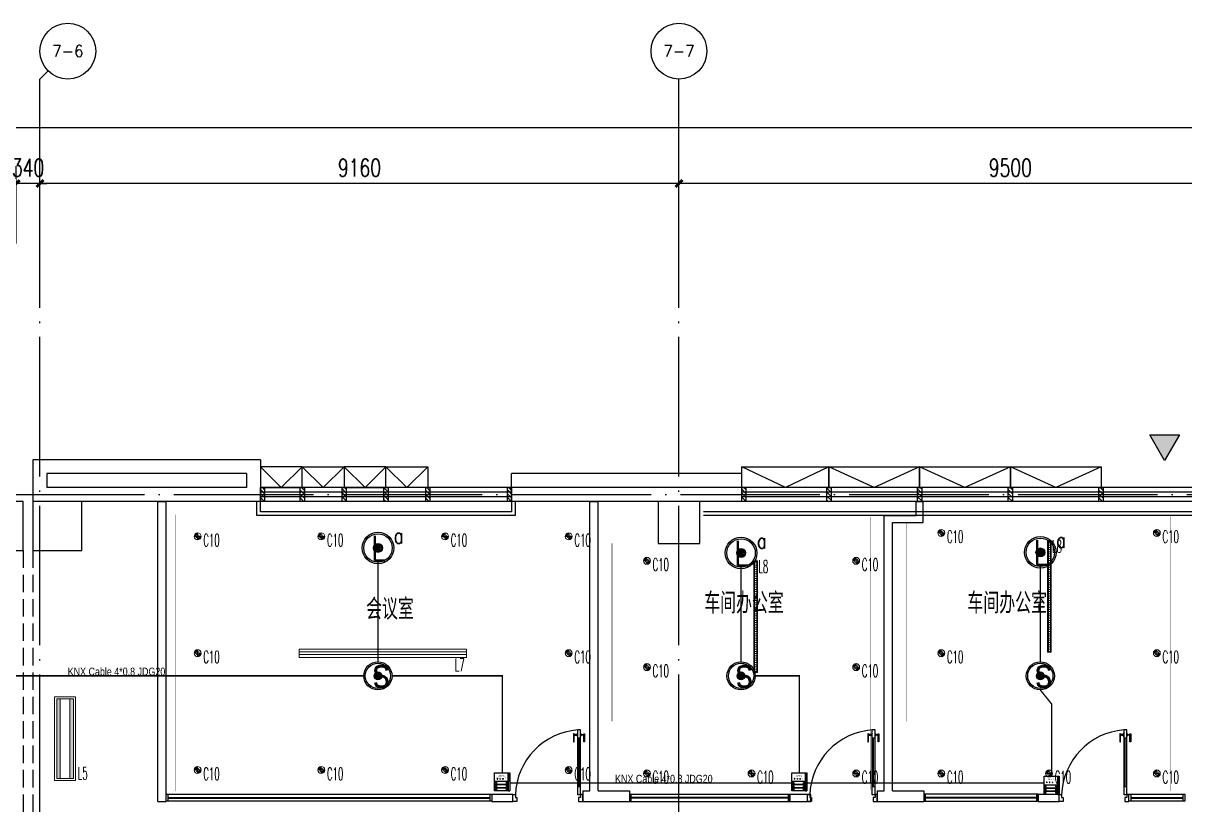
# Model space of a CAD drawing. Extents: x -621157 to 1764546, y -106808 to 741893.
# Drawn here: x 409024 to 425674, y 335551 to 346760 of the extents above; entities that cross this region are included whole.
import ezdxf
from ezdxf.enums import TextEntityAlignment as Align

# ---------------------------------------------------------------- set-up
doc = ezdxf.new("R2010")
doc.units = 0
doc.header["$LTSCALE"] = 1000
doc.header["$MEASUREMENT"] = 0
for name, pattern in [('DOT', [6.35, 0, -6.35]), ('XREF-A-101-平面图_t3$0$DASH', [0.35, 0.25, -0.1]), ('XREF-A-101-平面图_t3$0$DOTE', [2.42, 2, -0.2, 0.02, -0.2])]:
    doc.linetypes.add(name, pattern=pattern)
for name, color, linetype in [('0-底图', 7, 'Continuous'), ('abb-light', 7, 'Continuous'), ('AXIS_TEXT', 7, 'Continuous'), ('KNX line', 3, 'Continuous'), ('L_ELEM', 40, 'Continuous'), ('OPPLE数据总线', 4, 'Continuous'), ('OPPLE智控', 6, 'Continuous'), ('push-button(abb)', 1, 'Continuous'), ('SIG_TEXT', 2, 'Continuous'), ('WIRE-照明', 4, 'Continuous'), ('XREF-A-101-平面图_t3$0$A-COLUMN', 8, 'Continuous'), ('XREF-A-101-平面图_t3$0$A-CURTWALL', 8, 'Continuous'), ('XREF-A-101-平面图_t3$0$A-DOTE', 8, 'Continuous'), ('XREF-A-101-平面图_t3$0$A-GROUND', 8, 'Continuous'), ('XREF-A-101-平面图_t3$0$A-RAIL', 8, 'Continuous'), ('XREF-A-101-平面图_t3$0$A-ROOM-CH', 8, 'Continuous'), ('XREF-A-101-平面图_t3$0$A-WALL-FILL', 8, 'Continuous'), ('XREF-A-101-平面图_t3$0$A-WINDOW', 8, 'Continuous'), ('XREF-A-101-平面图_t3$0$A-开启符号', 8, 'Continuous'), ('XREF-A-101-平面图_t3$0$AXIS', 8, 'Continuous'), ('XREF-A-101-平面图_t3$0$DOOR-INF', 8, 'Continuous'), ('XREF-A-101-平面图_t3$0$GLASS WALL-INF', 8, 'Continuous'), ('XREF-A-101-平面图_t3$0$I-WALL-GYPSUM', 8, 'Continuous'), ('XREF-A-101-平面图_t3$0$PARTITION-INF', 8, 'Continuous'), ('XREF-A-101-平面图_t3$0$PUB_HATCH', 8, 'Continuous'), ('XREF-A-101-平面图_t3$0$PUB_TEXT', 8, 'Continuous'), ('控制系统', 6, 'Continuous')]:
    doc.layers.add(name, color=color, linetype=linetype)
doc.layers.add('CEILING-INF', color=4, linetype='Continuous', lineweight=0)
doc.layers.add('LIGHT-INF', color=6, linetype='Continuous', lineweight=0)
doc.styles.add('_TEL_DIM', font='SIMPLEX', dxfattribs={"width": 0.8, "height": 3.5, "bigfont": 'HZTXT'})
doc.styles.add('arch_dim', font='arial.ttf', dxfattribs={"width": 0.8})
doc.styles.add('COMPLEX', font='COMPLEX')
doc.styles.add('DIM_FONT', font='ROMANS', dxfattribs={"width": 0.8, "bigfont": 'HZDXC'})
doc.styles.add('INF DIM', font='SIMPLEX.SHX', dxfattribs={"width": 0.7, "bigfont": 'hztxt.shx'})
doc.styles.add('SC-25', font='simfang.ttf', dxfattribs={"height": 90})
doc.styles.get("Standard").update_dxf_attribs({"font": 'romans.shx', "bigfont": 'HZDXC.SHX'})
doc.styles.add('XREF-A-101-平面图_t3$0$-HZDXCROMANS', font='ROMANS.shx', dxfattribs={"bigfont": 'HZDXC.shx'})
doc.styles.add('XREF-A-101-平面图_t3$0$A-AXIS-LABEL', font='COMPLEX', dxfattribs={"bigfont": 'GBCBIG'})
doc.styles.add('XREF-A-101-平面图_t3$0$A-DIM_T3', font='SIMPLEX', dxfattribs={"width": 0.705882, "bigfont": 'GBCBIG'})
doc.linetypes.add('LED', pattern='A,6,-3.5,["LED",Standard,S=2.54,R=0,X=-2.54,Y=-1.27],-4.8', length=14.3)
doc.dimstyles.new('XREF-A-101-平面图_t3$0$A-DIM-100', dxfattribs={"dimscale": 100, "dimtxt": 2.55, "dimasz": 1, "dimexe": 2.5, "dimexo": 3, "dimgap": 1, "dimtad": 1, "dimdec": 0, "dimzin": 0, "dimdsep": 46, "dimtxsty": 'XREF-A-101-平面图_t3$0$A-DIM_T3', "dimblk": 'XREF-A-101-平面图_t3$0$_ArchTick', "dimcen": 0.09, "dimclrt": 7, "dimazin": 2, "dimtfac": 1, "dimtdec": 0, "dimtix": 1, "dimtmove": 2, "dimatfit": 3, "dimfxl": 0, "dimtolj": 1, "dimtzin": 0, "dimarcsym": 0})

# ---------------------------------------------------------------- blocks, each defined once
blk = doc.blocks.new('XREF-A-101-平面图_t3$0$柱网4F')
at = {"layer": 'XREF-A-101-平面图_t3$0$A-COLUMN'}
for points in [[(37400, -800), (38100, -800), (38100, -100), (37400, -100)], [(38240, -800), (38940, -800), (38940, -100), (38240, -100)], [(47200, -700), (47800, -700), (47800, -100), (47200, -100)]]:
    blk.add_lwpolyline(points, close=True, dxfattribs=at)
blk = doc.blocks.new('XREF-A-101-平面图_t3$0$G$C869EB286')
at = {"layer": 'XREF-A-101-平面图_t3$0$A-WINDOW'}
h = blk.add_hatch(dxfattribs=at)
h.set_pattern_fill('ANSI31', color=256, scale=25)
h.set_pattern_definition([(45, (-143.957, -89940), (-28.0633, 28.0633), [])])
h.paths.add_polyline_path([(0, 60), (200, 60), (200, 0), (0, 0)])
blk.add_lwpolyline([(0, 60), (200, 60), (200, 0), (0, 0)], close=True, dxfattribs=at)
blk = doc.blocks.new('XREF-A-101-平面图_t3$0$_ArchTick')
at = {"color": 0, "linetype": 'ByBlock', "const_width": 0.4}
blk.add_lwpolyline([(-0.5, -0.5), (0.5, 0.5)], dxfattribs=at)
blk = doc.blocks.new('*D25496')
at = {"layer": 'Defpoints', "color": 0}
for p in [(47500, 44460), (47500, 43300), (57000, 43300)]:
    blk.add_point(p, dxfattribs=at)
at = {"layer": 'XREF-A-101-平面图_t3$0$AXIS', "color": 0, "lineweight": -2}
for p, q in [((47500, 43600), (47500, 44710)), ((57000, 43600), (57000, 44710)), ((57000, 44460), (47500, 44460))]:
    blk.add_line(p, q, dxfattribs=at)
at = {"layer": 'XREF-A-101-平面图_t3$0$AXIS', "color": 0, "linetype": 'ByBlock', "lineweight": -2, "xscale": 100, "yscale": 100, "zscale": 100, "rotation": 180}
blk.add_blockref('XREF-A-101-平面图_t3$0$_ArchTick', (47500, 44460), dxfattribs=at)
at = {"layer": 'XREF-A-101-平面图_t3$0$AXIS', "color": 0, "linetype": 'ByBlock', "lineweight": -2, "xscale": 100, "yscale": 100, "zscale": 100}
blk.add_blockref('XREF-A-101-平面图_t3$0$_ArchTick', (57000, 44460), dxfattribs=at)
at = {"layer": 'XREF-A-101-平面图_t3$0$AXIS', "color": 7, "insert": (52250, 44687), "char_height": 255, "attachment_point": 5, "style": 'XREF-A-101-平面图_t3$0$A-DIM_T3'}
blk.add_mtext('\\A1;9500', dxfattribs=at)
blk = doc.blocks.new('*D25497')
at = {"layer": 'Defpoints', "color": 0}
for p in [(38340, 44460), (38340, 43300), (47500, 43300)]:
    blk.add_point(p, dxfattribs=at)
at = {"layer": 'XREF-A-101-平面图_t3$0$AXIS', "color": 0, "lineweight": -2}
for p, q in [((38340, 43600), (38340, 44710)), ((47500, 43600), (47500, 44710)), ((47500, 44460), (38340, 44460))]:
    blk.add_line(p, q, dxfattribs=at)
at = {"layer": 'XREF-A-101-平面图_t3$0$AXIS', "color": 0, "linetype": 'ByBlock', "lineweight": -2, "xscale": 100, "yscale": 100, "zscale": 100, "rotation": 180}
blk.add_blockref('XREF-A-101-平面图_t3$0$_ArchTick', (38340, 44460), dxfattribs=at)
at = {"layer": 'XREF-A-101-平面图_t3$0$AXIS', "color": 0, "linetype": 'ByBlock', "lineweight": -2, "xscale": 100, "yscale": 100, "zscale": 100}
blk.add_blockref('XREF-A-101-平面图_t3$0$_ArchTick', (47500, 44460), dxfattribs=at)
at = {"layer": 'XREF-A-101-平面图_t3$0$AXIS', "color": 7, "insert": (42920, 44687), "char_height": 255, "attachment_point": 5, "style": 'XREF-A-101-平面图_t3$0$A-DIM_T3'}
blk.add_mtext('\\A1;9160', dxfattribs=at)
blk = doc.blocks.new('*D25498')
at = {"layer": 'Defpoints', "color": 0}
for p in [(38000, 44460), (38000, 43300), (38340, 43300)]:
    blk.add_point(p, dxfattribs=at)
at = {"layer": 'XREF-A-101-平面图_t3$0$AXIS', "color": 0, "lineweight": -2}
for p, q in [((38000, 43600), (38000, 44710)), ((38340, 43600), (38340, 44710)), ((38000, 44460), (37900, 44460)), ((38340, 44460), (38000, 44460)), ((38340, 44460), (38440, 44460))]:
    blk.add_line(p, q, dxfattribs=at)
at = {"layer": 'XREF-A-101-平面图_t3$0$AXIS', "color": 0, "linetype": 'ByBlock', "lineweight": -2, "xscale": 100, "yscale": 100, "zscale": 100}
blk.add_blockref('XREF-A-101-平面图_t3$0$_ArchTick', (38000, 44460), dxfattribs=at)
at = {"layer": 'XREF-A-101-平面图_t3$0$AXIS', "color": 0, "linetype": 'ByBlock', "lineweight": -2, "xscale": 100, "yscale": 100, "zscale": 100, "rotation": 180}
blk.add_blockref('XREF-A-101-平面图_t3$0$_ArchTick', (38340, 44460), dxfattribs=at)
at = {"layer": 'XREF-A-101-平面图_t3$0$AXIS', "color": 7, "insert": (38170, 44687), "char_height": 255, "attachment_point": 5, "style": 'XREF-A-101-平面图_t3$0$A-DIM_T3'}
blk.add_mtext('\\A1;340', dxfattribs=at)
blk = doc.blocks.new('_AXISO')
blk.add_circle((0, 0), 0.5)
at = {"layer": 'AXIS_TEXT', "style": 'COMPLEX'}
blk.add_attdef('A', text='', height=0.56, dxfattribs=at).set_placement((-0.25, -0.28), (0.25, -0.28), align=Align.FIT)
blk = doc.blocks.new('*D25505')
at = {"layer": 'Defpoints', "color": 0}
for p in [(-500, 45260), (-500, 43300), (66800, 43300)]:
    blk.add_point(p, dxfattribs=at)
at = {"layer": 'XREF-A-101-平面图_t3$0$AXIS', "color": 0, "lineweight": -2}
for p, q in [((-500, 43600), (-500, 45510)), ((66800, 43600), (66800, 45510)), ((66800, 45260), (-500, 45260))]:
    blk.add_line(p, q, dxfattribs=at)
at = {"layer": 'XREF-A-101-平面图_t3$0$AXIS', "color": 0, "linetype": 'ByBlock', "lineweight": -2, "xscale": 100, "yscale": 100, "zscale": 100, "rotation": 180}
blk.add_blockref('XREF-A-101-平面图_t3$0$_ArchTick', (-500, 45260), dxfattribs=at)
at = {"layer": 'XREF-A-101-平面图_t3$0$AXIS', "color": 0, "linetype": 'ByBlock', "lineweight": -2, "xscale": 100, "yscale": 100, "zscale": 100}
blk.add_blockref('XREF-A-101-平面图_t3$0$_ArchTick', (66800, 45260), dxfattribs=at)
at = {"layer": 'XREF-A-101-平面图_t3$0$AXIS', "color": 7, "insert": (33150, 45487), "char_height": 255, "attachment_point": 5, "style": 'XREF-A-101-平面图_t3$0$A-DIM_T3'}
blk.add_mtext('\\A1;67300', dxfattribs=at)
blk = doc.blocks.new('XREF-A-101-平面图_t3$0$A$C4A4B287C')
at = {"layer": 'XREF-A-101-平面图_t3$0$GLASS WALL-INF', "elevation": -1}
blk.add_lwpolyline([(100, 300), (100, 0), (0, 0), (0, 300)], close=True, dxfattribs=at)
blk = doc.blocks.new('*U25359')
at = {"layer": 'XREF-A-101-平面图_t3$0$PARTITION-INF', "color": 8}
for p, q in [((-20371, 43130), (-18121, 43130)), ((-18121, 43030), (-20371, 43030))]:
    blk.add_line(p, q, dxfattribs=at)
at = {"layer": 'XREF-A-101-平面图_t3$0$PARTITION-INF', "color": 5}
for p, q in [((-18121, 43085), (-20371, 43085)), ((-18121, 43075), (-20371, 43075))]:
    blk.add_line(p, q, dxfattribs=at)
for points in [[(-20396, 43130), (-20371, 43130), (-20371, 43030), (-20396, 43030)], [(-18121, 43130), (-18096, 43130), (-18096, 43030), (-18121, 43030)]]:
    blk.add_lwpolyline(points, close=True, dxfattribs=at)
blk = doc.blocks.new('XREF-A-101-平面图_t3$0$EW23')
at = {"color": 5}
for p, q in [((7205, 24900, 0), (7205, 23970, 0)), ((7205, 24900, 0), (7245, 24900, 0)), ((7245, 24900, 0), (7245, 23970, 0)), ((7245, 24780, 0), (7205, 24780, 0)), ((7205, 24090, 0), (7246, 24090, 0)), ((7205, 23970, 0), (7245, 23970, 0))]:
    blk.add_line(p, q, dxfattribs=at)
at = {"color": 5, "elevation": 0}
for points in [[(7215, 24995), (7175, 24995), (7175, 24895), (7205, 24895), (7205, 24940), (7233, 24940), (7233, 24985), (7233, 24995), (7215, 24995)], [(8135, 24995), (8175, 24995), (8175, 24895), (8140, 24895), (8140, 24940), (8117, 24940), (8117, 24985), (8117, 24995), (8135, 24995)]]:
    blk.add_lwpolyline(points, close=True, dxfattribs=at)
at = {"color": 8, "elevation": 0}
for points in [[(7228, 24780), (7228, 24090)], [(7160, 24035), (7160, 24026), (7150, 24026), (7150, 24140), (7160, 24140), (7160, 24045)], [(7296, 24035), (7296, 24026), (7306, 24026), (7306, 24140), (7296, 24140), (7296, 24045)]]:
    blk.add_lwpolyline(points, dxfattribs=at)
for points in [[(7200, 24035), (7154, 24035), (7154, 24045), (7200, 24045)], [(7205, 24021), (7200, 24021), (7200, 24059), (7205, 24059)], [(7246, 24021), (7256, 24021), (7256, 24059), (7246, 24059)], [(7256, 24035), (7302, 24035), (7302, 24045), (7256, 24045)]]:
    blk.add_lwpolyline(points, close=True, dxfattribs=at)
at = {"color": 8}
blk.add_arc((7172, 24936, 0), 969, 274.4003, 357.8611, dxfattribs=at)
blk = doc.blocks.new('*U25360')
at = {"layer": 'XREF-A-101-平面图_t3$0$PARTITION-INF', "color": 8}
for p, q in [((-19711, 43130), (-18121, 43130)), ((-18121, 43030), (-19711, 43030))]:
    blk.add_line(p, q, dxfattribs=at)
at = {"layer": 'XREF-A-101-平面图_t3$0$PARTITION-INF', "color": 5}
for p, q in [((-18121, 43085), (-19711, 43085)), ((-18121, 43075), (-19711, 43075))]:
    blk.add_line(p, q, dxfattribs=at)
for points in [[(-19736, 43130), (-19711, 43130), (-19711, 43030), (-19736, 43030)], [(-18121, 43130), (-18096, 43130), (-18096, 43030), (-18121, 43030)]]:
    blk.add_lwpolyline(points, close=True, dxfattribs=at)
blk = doc.blocks.new('*U25361')
at = {"layer": 'XREF-A-101-平面图_t3$0$PARTITION-INF', "color": 8}
for p, q in [((-21681, 43130), (-20931, 43130)), ((-20931, 43030), (-21681, 43030))]:
    blk.add_line(p, q, dxfattribs=at)
at = {"layer": 'XREF-A-101-平面图_t3$0$PARTITION-INF', "color": 5}
for p, q in [((-20931, 43085), (-21681, 43085)), ((-20931, 43075), (-21681, 43075))]:
    blk.add_line(p, q, dxfattribs=at)
for points in [[(-21706, 43130), (-21681, 43130), (-21681, 43030), (-21706, 43030)], [(-20931, 43130), (-20906, 43130), (-20906, 43030), (-20931, 43030)]]:
    blk.add_lwpolyline(points, close=True, dxfattribs=at)
blk = doc.blocks.new('*U25362')
at = {"layer": 'XREF-A-101-平面图_t3$0$PARTITION-INF', "color": 8}
for p, q in [((-21681, 43130), (-17062, 43130)), ((-17062, 43030), (-21681, 43030))]:
    blk.add_line(p, q, dxfattribs=at)
at = {"layer": 'XREF-A-101-平面图_t3$0$PARTITION-INF', "color": 5}
for p, q in [((-17062, 43085), (-21681, 43085)), ((-17062, 43075), (-21681, 43075))]:
    blk.add_line(p, q, dxfattribs=at)
for points in [[(-21706, 43130), (-21681, 43130), (-21681, 43030), (-21706, 43030)], [(-17062, 43130), (-17037, 43130), (-17037, 43030), (-17062, 43030)]]:
    blk.add_lwpolyline(points, close=True, dxfattribs=at)
blk = doc.blocks.new('XREF-A-101-平面图_t3$0$G$CFDD5568B')
at = {"layer": 'XREF-A-101-平面图_t3$0$DOOR-INF', "rotation": 180}
for p in [(53195, 20695, 0), (57415, 20695, 0), (61025, 20695, 0)]:
    blk.add_blockref('XREF-A-101-平面图_t3$0$EW23', p, dxfattribs=at)
at = {"layer": 'XREF-A-101-平面图_t3$0$DOOR-INF', "xscale": -1, "rotation": 90.00000000031785}
for p in [(45019, -4200), (49290, -4200, 1), (52850, -4200, 1)]:
    blk.add_blockref('XREF-A-101-平面图_t3$0$A$C4A4B287C', p, dxfattribs=at)
at = {"layer": 'XREF-A-101-平面图_t3$0$PARTITION-INF', "rotation": 180}
for name, p in [('*U25362', (23013, 38831, -1)), ('*U25361', (32944, 38831))]:
    blk.add_blockref(name, p, dxfattribs=at)
at = {"layer": 'XREF-A-101-平面图_t3$0$PARTITION-INF', "xscale": -1, "rotation": 180}
for name, p in [('*U25359', (67086, 38830)), ('*U25360', (70646, 38831, 1))]:
    blk.add_blockref(name, p, dxfattribs=at)
blk = doc.blocks.new('XREF-A-101-平面图_t3$0$ROOM')
at = {"layer": 'XREF-A-101-平面图_t3$0$A-ROOM-CH', "style": 'XREF-A-101-平面图_t3$0$-HZDXCROMANS', "width": 0.6}
for tag, p in [('中文房间名称', (0, -1000)), ('英文房间名称', (0, -1500))]:
    blk.add_attdef(tag, text='', height=300, dxfattribs=at).set_placement(p, align=Align.CENTER)
blk = doc.blocks.new('XREF-A-101-平面图_t3$0$bz1')
at = {"layer": 'XREF-A-101-平面图_t3$0$PUB_HATCH'}
h = blk.add_hatch(color=1, dxfattribs=at)
h.dxf.hatch_style = 1
h.paths.add_polyline_path([(4866032, -641203), (4865818, -641573), (4866245, -641573)])
at = {"layer": 'XREF-A-101-平面图_t3$0$PUB_TEXT', "color": 1}
blk.add_lwpolyline([(4866032, -641203), (4865818, -641573), (4866245, -641573)], close=True, dxfattribs=at)
blk = doc.blocks.new('XREF-A-101-平面图_t3$0$G$C34B60025')
at = {"xscale": -1, "rotation": 180}
blk.add_blockref('XREF-A-101-平面图_t3$0$bz1', (-4811670, -440615), dxfattribs=at)
blk = doc.blocks.new('A$C704e2804')
for points in [[(-1200, 60), (1200, 60), (1200, -60), (-1200, -60)], [(1200, 60), (1200, 20), (-1200, 20), (-1200, 60)], [(1200, 20), (1200, -20), (-1200, -20), (-1200, 20)], [(1200, -20), (1200, -60), (-1200, -60), (-1200, -20)]]:
    blk.add_lwpolyline(points, close=True)
at = {"style": 'INF DIM', "width": 0.5}
blk.add_text('L7', height=180, dxfattribs=at).set_placement((1031, -256))
blk = doc.blocks.new('*U23677')
h = blk.add_hatch(color=8)
h.dxf.hatch_style = 1
h.paths.add_polyline_path([(-50, 0), (-24, 0, -0.414214), (0, 24), (0, 50, 0.414214)])
h.paths.add_polyline_path([(0, -24), (0, -50, 0.414214), (50, 0), (24, 0, -0.414214)])
at = {"color": 8}
for points in [[(50, 0), (-50, 0)], [(0, 50), (0, -50)]]:
    blk.add_lwpolyline(points, dxfattribs=at)
blk.add_circle((0, 0), 50)
blk.add_circle((0, 0), 24.5, dxfattribs=at)
at = {"style": 'INF DIM', "width": 0.5}
blk.add_text('C10', height=180, dxfattribs=at).set_placement((81, -144))
blk = doc.blocks.new('A$C73cf2add')
at = {"linetype": 'DOT'}
blk.add_wipeout([(-150, 600), (150, 600), (150, -600), (-150, -600)], dxfattribs=at).dxf.layer = 'LIGHT-INF'
at = {"layer": 'LIGHT-INF'}
h = blk.add_hatch(color=256, dxfattribs=at)
h.dxf.hatch_style = 1
h.paths.add_polyline_path([(-120, 570), (-70, 570), (-70, -570), (-120, -570)])
h = blk.add_hatch(color=256, dxfattribs=at)
h.dxf.hatch_style = 1
h.paths.add_polyline_path([(70, 570), (120, 570), (120, -570), (70, -570)])
for points in [[(-150, 600), (150, 600), (150, -600), (-150, -600)], [(-120, 570), (120, 570), (120, -570), (-120, -570)], [(-120, 570), (-70, 570), (-70, -570), (-120, -570)], [(70, 570), (120, 570), (120, -570), (70, -570)]]:
    blk.add_lwpolyline(points, close=True, dxfattribs=at)
at = {"layer": 'LIGHT-INF', "style": 'INF DIM', "width": 0.5}
blk.add_text('L5', height=180, dxfattribs=at).set_placement((181, -588))
blk = doc.blocks.new('A$C49bb74e3')
at = {"layer": 'LIGHT-INF'}
h = blk.add_hatch(dxfattribs=at)
h.set_pattern_fill('ANSI31', color=8, scale=10, angle=315)
h.set_pattern_definition([(0, (-248590, -138150), (7e-15, 31.75), [])])
h.paths.add_polyline_path([(-15, 790), (15, 790), (15, -790), (-15, -790)])
at = {"layer": 'LIGHT-INF', "elevation": 0}
for points in [[(-25, 800), (25, 800), (25, -800), (-25, -800)], [(-15, 790), (15, 790), (15, -790), (-15, -790)]]:
    blk.add_lwpolyline(points, close=True, dxfattribs=at)
at = {"layer": 'LIGHT-INF', "style": 'INF DIM', "width": 0.5}
blk.add_text('L8', height=180, dxfattribs=at).set_placement((37, 627))
blk = doc.blocks.new('G$CAFCF25F8')
at = {"layer": 'LIGHT-INF', "color": 6, "linetype": 'LED', "ltscale": 0.05, "const_width": 5}
blk.add_lwpolyline([(40280, -290), (40280, -4250)], dxfattribs=at)
at = {"layer": 'LIGHT-INF', "color": 6, "linetype": 'LED', "ltscale": 0.05, "const_width": 5, "elevation": 0}
for points in [[(50240, -4230), (50240, -323)], [(54550, -4250), (54550, -293)], [(50760, -3250), (50760, -400)], [(46540, -3250), (46540, -700)]]:
    blk.add_lwpolyline(points, dxfattribs=at)
at = {"layer": 'CEILING-INF', "color": 8}
for p in [(52810, -1460), (48600, -1750)]:
    blk.add_blockref('A$C49bb74e3', p, dxfattribs=at)
at = {"layer": 'LIGHT-INF', "color": 6}
for name, p in [('*U23677', (40600, -600)), ('*U23677', (42373, -600)), ('*U23677', (44147, -600)), ('*U23677', (45920, -600)), ('*U23677', (51260, -550)), ('*U23677', (54350, -550)), ('*U23677', (47040, -950, 0)), ('*U23677', (50040, -950, 0)), ('*U23677', (40600, -2275)), ('A$C704e2804', (43255, -2275)), ('*U23677', (45920, -2275)), ('*U23677', (51260, -2275)), ('*U23677', (54350, -2275)), ('*U23677', (47040, -2475, 0)), ('*U23677', (50040, -2475, 0)), ('A$C73cf2add', (38700, -3500)), ('*U23677', (40600, -3950)), ('*U23677', (42373, -3950)), ('*U23677', (44147, -3950)), ('*U23677', (45920, -3952)), ('*U23677', (47040, -4000, 0)), ('*U23677', (48540, -4000, 0)), ('*U23677', (50040, -4000, 0)), ('*U23677', (51260, -4000)), ('*U23677', (52805, -4000)), ('*U23677', (54350, -4000))]:
    blk.add_blockref(name, p, dxfattribs=at)
blk = doc.blocks.new('照度传感器')
at = {"layer": 'OPPLE智控'}
for p, q in [((986085, -84541), (985976, -84541)), ((986081, -84520), (985981, -84562)), ((985981, -84520), (986081, -84562)), ((985992, -84502), (986069, -84579)), ((986069, -84502), (985992, -84579)), ((986010, -84490), (986052, -84591)), ((986052, -84490), (986010, -84591)), ((986031, -84486), (986031, -84595))]:
    blk.add_line(p, q, dxfattribs=at)
for radius in [225, 202, 62, 54.4]:
    blk.add_circle((986031, -84541), radius, dxfattribs=at)
at = {"layer": 'OPPLE智控', "color": 7, "style": '_TEL_DIM', "width": 0.8}
blk.add_text('L', height=350, dxfattribs=at).set_placement((985938, -84718))
at = {"layer": 'SIG_TEXT', "style": 'DIM_FONT', "width": 0.75}
blk.add_text('a', height=223, dxfattribs=at).set_placement((986257, -84479))
blk = doc.blocks.new('804')
at = {"layer": '控制系统'}
for p, q in [((27.2, 0), (-27.2, 0)), ((25.1, 10.4), (-25.1, -10.4)), ((-25.1, 10.4), (25.1, -10.4)), ((-19.2, 19.2), (19.2, -19.2)), ((19.2, 19.2), (-19.2, -19.2)), ((-10.4, 25.1), (10.4, -25.1)), ((10.4, 25.1), (-10.4, -25.1)), ((0, 27.2), (0, -27.2))]:
    blk.add_line(p, q, dxfattribs=at)
for radius in [112.4, 100.9, 31, 27.2]:
    blk.add_circle((0, 0), radius, dxfattribs=at)
at = {"color": 7, "style": '_TEL_DIM', "width": 0.8}
blk.add_text('s', height=250, dxfattribs=at).set_placement((-46.3, -88.8))
blk = doc.blocks.new('A$C5C940A98')
at = {"layer": 'abb-light'}
h = blk.add_hatch(dxfattribs=at)
h.set_pattern_fill('AR-SAND', color=0, style=0)
h.set_pattern_definition([(37.5, (-341033.5876, -432534.711), (-0.062993358, 1.926823769), [0, -1.52, 0, -1.7, 0, -1.625]), (7.5, (-341033.5876, -432534.711), (1.769776705, 2.822146065), [0, -0.82, 0, -1.37, 0, -0.525]), (327.5, (-341034.8176, -432534.711), (3.114141862, 0.0056590535), [0, -0.5, 0, -1.8, 0, -2.35]), (317.5, (-341034.8176, -432534.711), (3.006126605, 0.877675565), [0, -0.25, 0, -1.18, 0, -1.35])])
h.paths.add_polyline_path([(0.4, 2), (0.4, 2.4), (0.8, 2.4), (0.8, 2), (1.2, 2), (1.2, 1), (1, 1), (1, 0), (0.7, 0), (0.7, 1), (0.5, 1), (0.5, 0), (0.2, 0), (0.2, 1), (0, 1), (0, 2)])
at = {"layer": 'abb-light', "color": 0}
for p, q in [((0.4, 2), (0, 2)), ((0, 2), (0, 1)), ((0, 1), (0.2, 1)), ((0.2, 1), (0.2, 0)), ((0.2, 0), (0.5, 0)), ((0.4, 2), (0.4, 2.4)), ((0.4, 2.4), (0.8, 2.4)), ((0.5, 1), (0.5, 0)), ((0.5, 1), (0.7, 1)), ((0.7, 1), (0.7, 0)), ((0.7, 0), (1, 0)), ((0.8, 2.4), (0.8, 2)), ((0.8, 2), (1.2, 2)), ((1.2, 1), (1, 1)), ((1, 1), (1, 0)), ((1.2, 2), (1.2, 1))]:
    blk.add_line(p, q, dxfattribs=at)
blk = doc.blocks.new('98')
at = {"layer": 'push-button(abb)'}
h = blk.add_hatch(dxfattribs=at)
h.set_pattern_fill('AR-SAND', color=0, scale=0.156714, style=0)
h.set_pattern_definition([(37.5, (-5343464.5088, -6777061.54604), (-0.009871945873, 0.3019604054384), [0, -0.238205394623, 0, -0.2664139281965, 0, -0.254660372541]), (7.5, (-5343464.5088, -6777061.54604), (0.277348920048, 0.442270011284), [0, -0.128505541836, 0, -0.214698283311, 0, -0.08227488959]), (327.5, (-5343464.70156, -6777061.54604), (0.488029862559, 0.000886853343), [0, -0.078357037705, 0, -0.2820853357375, 0, -0.368278077213]), (317.5, (-5343464.70156, -6777061.54604), (0.4711023514, 0.137544114668), [0, -0.0391785188524, 0, -0.1849226089835, 0, -0.211564001803])])
edge = h.paths.add_edge_path()
edge.add_line((952, 1401), (952, 1408))
edge = h.paths.add_edge_path()
edge.add_line((952, 1408), (958, 1408))
edge = h.paths.add_edge_path()
edge.add_line((958, 1408), (958, 1401))
edge = h.paths.add_edge_path()
edge.add_line((958, 1401), (964, 1401))
edge = h.paths.add_edge_path()
edge.add_line((964, 1401), (964, 1386))
edge = h.paths.add_edge_path()
edge.add_line((964, 1386), (961, 1386))
edge = h.paths.add_edge_path()
edge.add_line((961, 1386), (961, 1370))
edge = h.paths.add_edge_path()
edge.add_line((952, 1401), (946, 1401))
edge = h.paths.add_edge_path()
edge.add_line((946, 1401), (946, 1386))
edge = h.paths.add_edge_path()
edge.add_line((946, 1386), (949, 1386))
edge = h.paths.add_edge_path()
edge.add_line((949, 1386), (949, 1370))
edge = h.paths.add_edge_path()
edge.add_line((949, 1370), (953, 1370))
edge = h.paths.add_edge_path()
edge.add_line((957, 1370), (961, 1370))
edge = h.paths.add_edge_path()
edge.add_line((953, 1386), (953, 1370))
edge = h.paths.add_edge_path()
edge.add_line((957, 1386), (957, 1370))
edge = h.paths.add_edge_path()
edge.add_line((953, 1386), (957, 1386))
at = {"color": 0}
for p, q in [((1625, 1968), (1659, 2004)), ((1628, 1743), (1662, 1708)), ((1659, 2004), (1693, 1968)), ((1662, 1708), (1696, 1743))]:
    blk.add_line(p, q, dxfattribs=at)
blk.add_line((1581, 0), (1750, 0))
for points in [[(0, 0), (0, 2095), (1750, 2095), (1750, 0)], [(1581, 0), (1581, 2095), (1750, 2095), (1750, 0)], [(1693, 1968), (1625, 1968)], [(1628, 1743), (1696, 1743)]]:
    blk.add_lwpolyline(points, dxfattribs=at)
for points in [[(1581, 2095), (1750, 2095), (1750, 1847), (1581, 1847)], [(1581, 1847), (1750, 1847), (1750, 1602), (1581, 1602)], [(1581, 1602), (1750, 1602), (1750, 1353), (1581, 1353)], [(1581, 1353), (1750, 1353), (1750, 1113), (1581, 1113)], [(0, 1113), (1581, 1113), (1581, 731), (0, 731)], [(0, 731), (1581, 731), (1581, 365), (0, 365)], [(0, 365), (1581, 365), (1581, 0), (0, 0)], [(1631, 1252), (1697, 1252), (1697, 1245), (1631, 1245)], [(1631, 1233), (1697, 1233), (1697, 1226), (1631, 1226)], [(1631, 1211), (1697, 1211), (1697, 1204), (1631, 1204)]]:
    blk.add_lwpolyline(points, close=True, dxfattribs=at)
for centre in [(169, 922), (169, 540), (169, 174), (1412, 922), (1412, 540), (1412, 174)]:
    blk.add_circle(centre, 68, dxfattribs=at)
for centre, radius, start, end in [((283, 1387), 39.8, 25.42439, 115.78757), ((302, 1441), 40, 205.55465, 295.39802), ((345, 1375), 39.6, 131.50296, 226.45611), ((292, 1376), 39.8, 311.77933, 46.03585), ((358, 1398), 39.8, 81.07263, 170.70804), ((325, 1444), 39.8, 261.07263, 350.71152), ((1626, 1476), 39.8, 25.42439, 115.78757), ((1645, 1529), 40, 205.55465, 295.39802), ((1688, 1463), 39.6, 131.50296, 226.45611), ((1634, 1464), 39.8, 311.77933, 46.03585), ((1668, 1532), 39.8, 261.07263, 350.71152), ((1701, 1487), 39.8, 81.07263, 170.70804)]:
    blk.add_arc(centre, radius, start, end, dxfattribs=at)
at = {"layer": 'push-button(abb)', "color": 0}
for p, q in [((610, 1363), (653, 1363)), ((954, 1427), (917, 1390)), ((917, 1390), (930, 1390)), ((917, 1390), (930, 1390)), ((930, 1390), (930, 1364)), ((930, 1364), (978, 1364)), ((954, 1427), (958, 1423)), ((958, 1423), (958, 1427)), ((958, 1427), (969, 1427)), ((969, 1427), (969, 1412)), ((969, 1412), (991, 1390)), ((978, 1390), (991, 1390)), ((991, 1390), (978, 1390)), ((978, 1390), (978, 1364))]:
    blk.add_line(p, q, dxfattribs=at)
at = {"layer": 'push-button(abb)', "color": 0, "start_tangent": (-0.629293, -0.926018), "end_tangent": (-0.9514338, -0.4057497)}
for points in [[(612, 1430), (605, 1415), (612, 1404), (625, 1382), (622, 1371), (615, 1367)], [(626, 1430), (619, 1415), (626, 1404), (639, 1382), (636, 1371), (629, 1367)], [(641, 1430), (634, 1415), (641, 1404), (654, 1382), (651, 1371), (644, 1367)]]:
    blk.add_spline(points, degree=3, dxfattribs=at)
at = {"layer": 'push-button(abb)', "color": 0, "xscale": 15.67140754127548, "yscale": 15.67140754127548, "zscale": 15.67140754127548}
blk.add_blockref('A$C5C940A98', (946, 1370), dxfattribs=at)
at = {"layer": 'push-button(abb)', "color": 0, "attachment_point": 5, "style": 'SC-25'}
for s, insert, char_height, width in [('{\\fArial|b0|i0|c0|p34;FAN}', (338, 1495), 42.31, 465.44), ('{\\fArial|b0|i0|c0|p34;24.8\\fArial|b0|i0|c134|p34;%%D\\fArial|b0|i0|c0|p34;C}', (807, 1752), 169.77, 933.75), ('{\\fArial|b0|i0|c0|p34;OP.STATE}', (618, 1495), 42.31, 465.44), ('{\\fArial|b0|i0|c0|p34;MODE}', (951, 1495), 42.31, 465.44), ('{\\fArial|b0|i0|c0|p34;PM2.5}', (1226, 1499), 42.31, 465.44), ('{\\fArial|b0|i0|c0|p34;24.8\\fArial|b0|i0|c134|p34;%%D\\fArial|b0|i0|c0|p34;C}', (1227, 1400), 34.48, 189.62)]:
    blk.add_mtext(s, dxfattribs=dict(at, insert=insert, char_height=char_height, width=width))
blk = doc.blocks.new('G$CD8B16836')
at = {"layer": 'KNX line', "ltscale": 73.427512, "const_width": 20}
for points in [[(43085, -2298), (43085, -870)], [(48290, -2298), (48290, -942)], [(52580, -2298), (52580, -932)], [(36160, -2500), (42883, -2500)], [(43287, -2500), (44867, -2500), (44867, -3891)], [(49126, -3891), (49126, -2500), (48492, -2500)], [(52742, -3941), (52742, -2904), (52580, -2702)], [(49234, -4038), (52634, -4038)]]:
    blk.add_lwpolyline(points, dxfattribs=at)
at = {"layer": 'KNX line', "ltscale": 73.427512, "const_width": 20, "elevation": -1}
blk.add_lwpolyline([(44975, -4038), (49018, -4038)], dxfattribs=at)
at = {"xscale": 0.1236929632869714, "yscale": 0.1236929632869714, "zscale": 0.1236929632869714}
for p in [(44758, -4150), (49018, -4150), (52634, -4200)]:
    blk.add_blockref('98', p, dxfattribs=at)
at = {"layer": 'L_ELEM', "xscale": 1.795252225519288, "yscale": 1.795252225519288, "zscale": 1.795252225519288}
for p in [(43085, -2500), (48290, -2500), (52580, -2500)]:
    blk.add_blockref('804', p, dxfattribs=at)
at = {"layer": 'OPPLE数据总线', "xscale": 1.011, "yscale": 1.011, "zscale": 1.011}
for p in [(-953792, 84805), (-948587, 84733), (-944297, 84742)]:
    blk.add_blockref('照度传感器', p, dxfattribs=at)
at = {"layer": 'KNX line', "char_height": 114.29, "width": 1395.51, "attachment_point": 1, "style": 'arch_dim'}
for insert in [(38638, -2382), (46484, -3919, -1)]:
    blk.add_mtext('KNX Cable 4*0.8 JDG20', dxfattribs=dict(at, insert=insert))
blk = doc.blocks.new('XREF-A-101-平面图_t3$0$轴网(3)')
at = {"layer": 'XREF-A-101-平面图_t3$0$A-DOTE', "linetype": 'XREF-A-101-平面图_t3$0$DOTE'}
for p, q in [((38340, -3300), (38340, 43300)), ((47500, -3300), (47500, 43300)), ((-3300, 40000), (69800, 40000))]:
    blk.add_line(p, q, dxfattribs=at)
at = {"layer": 'XREF-A-101-平面图_t3$0$AXIS'}
for p, q in [((38340, 45959.5), (38457.2, 46076.7)), ((38340, 43300), (38340, 45959.5)), ((47500, 43300), (47500, 45959.5))]:
    blk.add_line(p, q, dxfattribs=at)
ref = blk.add_blockref('_AXISO', (38740, 46359.5), dxfattribs=dict(at, xscale=800, yscale=800, zscale=800))
ref.add_attrib('A', '7-6', dxfattribs={"color": 7, "height": 168.54, "style": 'XREF-A-101-平面图_t3$0$A-AXIS-LABEL', "width": 0.933333}).set_placement((38515.3, 46275.2), (38964.7, 46275.2), align=Align.FIT)
ref = blk.add_blockref('_AXISO', (47500, 46359.5), dxfattribs=dict(at, xscale=800, yscale=800, zscale=800))
ref.add_attrib('A', '7-7', dxfattribs={"color": 7, "height": 168.54, "style": 'XREF-A-101-平面图_t3$0$A-AXIS-LABEL', "width": 0.933333}).set_placement((47275.3, 46275.2), (47724.7, 46275.2), align=Align.FIT)
for p1, p2, distance, picture, middle in [((66800, 43300), (-500, 43300), -1959.5, '*D25505', (33150, 45487)), ((38340, 43300), (38000, 43300), -1159.5, '*D25498', (38170, 44687)), ((47500, 43300), (38340, 43300), -1159.5, '*D25497', (42920, 44687)), ((57000, 43300), (47500, 43300), -1159.5, '*D25496', (52250, 44687))]:
    dim = blk.add_aligned_dim(p1=p1, p2=p2, distance=distance, dimstyle='XREF-A-101-平面图_t3$0$A-DIM-100', dxfattribs=at)
    dim.commit()
    dim.dimension.update_dxf_attribs({"geometry": picture, "text_midpoint": middle})
blk = doc.blocks.new('XREF-A-101-平面图_t3')
at = {"layer": 'XREF-A-101-平面图_t3$0$A-CURTWALL'}
for p, q in [((245100, 340100), (241500, 340100)), ((241500, 339900), (241500, 340100)), ((245100, 340033), (241500, 340033)), ((263900, 340100), (248400, 340100)), ((263900, 340033), (248400, 340033)), ((245100, 339967), (241500, 339967)), ((245100, 339900), (241500, 339900)), ((263900, 339967), (248400, 339967)), ((263900, 339900), (248400, 339900))]:
    blk.add_line(p, q, dxfattribs=at)
at = {"layer": 'XREF-A-101-平面图_t3$0$A-GROUND', "linetype": 'XREF-A-101-平面图_t3$0$DASH'}
for points in [[(238100, 339200), (238100, 300400)], [(238240, 339200), (238240, 300600)]]:
    blk.add_lwpolyline(points, dxfattribs=at)
at = {"layer": 'XREF-A-101-平面图_t3$0$A-RAIL'}
for points in [[(245150, 339900), (245150, 339700), (241450, 339700), (241450, 339900)], [(245100, 339900), (245100, 339750), (241500, 339750), (241500, 339900)], [(256650, 339750), (247850, 339750)], [(256650, 339700), (247850, 339700)]]:
    blk.add_lwpolyline(points, dxfattribs=at)
at = {"layer": 'XREF-A-101-平面图_t3$0$A-WALL-FILL', "color": 171}
for p, q in [((241500, 340500), (238240, 340500)), ((238240, 340500), (238240, 339900)), ((241500, 340500), (241500, 339900)), ((241300, 340300), (238440, 340300)), ((238440, 340300), (238440, 340100)), ((241300, 340300), (241300, 340100)), ((248400, 340300), (245100, 340300)), ((245100, 340100), (245100, 340300)), ((248400, 340100), (248400, 340300)), ((241300, 340100), (238440, 340100)), ((248400, 340100), (245100, 340100)), ((248400, 340100), (245100, 340100)), ((245100, 339900), (245100, 340100)), ((248400, 339900), (248400, 340100)), ((241500, 339900), (238240, 339900)), ((248400, 339900), (245100, 339900))]:
    blk.add_line(p, q, dxfattribs=at)
at = {"layer": 'XREF-A-101-平面图_t3$0$A-开启符号', "linetype": 'Continuous'}
for points in [[(241500, 340400), (241500, 340100), (242100, 340100), (242100, 340400)], [(242700, 340400), (242700, 340100), (242100, 340100), (242100, 340400)], [(242700, 340400), (242700, 340100), (243300, 340100), (243300, 340400)], [(243900, 340400), (243900, 340100), (243300, 340100), (243300, 340400)], [(249650, 340400), (249650, 340100), (248400, 340100), (248400, 340400)], [(250950, 340400), (250950, 340100), (249650, 340100), (249650, 340400)], [(252250, 340400), (252250, 340100), (250950, 340100), (250950, 340400)], [(253550, 340400), (253550, 340100), (252250, 340100), (252250, 340400)]]:
    blk.add_lwpolyline(points, close=True, dxfattribs=at)
for points in [[(241500, 340400), (241800, 340100), (242100, 340400)], [(242700, 340400), (242400, 340100), (242100, 340400)], [(242700, 340400), (243000, 340100), (243300, 340400)], [(243900, 340400), (243600, 340100), (243300, 340400)], [(249650, 340400), (249025, 340100), (248400, 340400)], [(250950, 340400), (250300, 340100), (249650, 340400)], [(252250, 340400), (251600, 340100), (250950, 340400)], [(253550, 340400), (252900, 340100), (252250, 340400)]]:
    blk.add_lwpolyline(points, dxfattribs=at)
at = {"layer": 'XREF-A-101-平面图_t3$0$I-WALL-GYPSUM'}
for p, q in [((240030, 339900), (240150, 339900)), ((246220, 339900), (246340, 339900)), ((250900, 339700), (250900, 339900)), ((250900, 339900), (251000, 339900)), ((251000, 339600), (251000, 339900)), ((250440, 339700), (250900, 339700)), ((250560, 339600), (251000, 339600))]:
    blk.add_line(p, q, dxfattribs=at)
at = {"layer": 'XREF-A-101-平面图_t3$0$A-COLUMN'}
blk.add_blockref('XREF-A-101-平面图_t3$0$柱网4F', (200000, 340000), dxfattribs=at)
at = {"layer": 'XREF-A-101-平面图_t3$0$A-DOTE'}
blk.add_blockref('XREF-A-101-平面图_t3$0$轴网(3)', (200000, 300000), dxfattribs=at)
at = {"layer": 'XREF-A-101-平面图_t3$0$A-ROOM-CH'}
ref = blk.add_blockref('XREF-A-101-平面图_t3$0$ROOM', (243357, 339208), dxfattribs=at)
ref.add_attrib('中文房间名称', '会议室', dxfattribs={"height": 300, "style": 'XREF-A-101-平面图_t3$0$-HZDXCROMANS', "width": 0.8}).set_placement((243357, 338208), align=Align.CENTER)
ref = blk.add_blockref('XREF-A-101-平面图_t3$0$ROOM', (248432, 339294), dxfattribs=at)
ref.add_attrib('中文房间名称', '车间办公室', dxfattribs={"height": 300, "style": 'XREF-A-101-平面图_t3$0$-HZDXCROMANS', "width": 0.8}).set_placement((248432, 338294), align=Align.CENTER)
ref = blk.add_blockref('XREF-A-101-平面图_t3$0$ROOM', (252205, 339294), dxfattribs=at)
ref.add_attrib('中文房间名称', '车间办公室', dxfattribs={"height": 300, "style": 'XREF-A-101-平面图_t3$0$-HZDXCROMANS', "width": 0.8}).set_placement((252205, 338294), align=Align.CENTER)
at = {"layer": 'XREF-A-101-平面图_t3$0$A-WINDOW', "rotation": 270}
for p in [(241500, 340100), (242070, 340100), (242670, 340100), (243270, 340100), (243870, 340100), (245040, 340100), (248400, 340100), (249620, 340100), (250920, 340100), (252220, 340100), (253520, 340100)]:
    blk.add_blockref('XREF-A-101-平面图_t3$0$G$C869EB286', p, dxfattribs=at)
blk.add_blockref('XREF-A-101-平面图_t3$0$G$CFDD5568B', (200100, 339900))
at = {"layer": 'XREF-A-101-平面图_t3$0$I-WALL-GYPSUM'}
for p, q in [((240030, 335600), (240030, 339900)), ((240150, 335600), (240150, 339900)), ((246220, 335750), (246220, 339900)), ((246340, 335750), (246340, 339900)), ((250440, 335750), (250440, 339700)), ((250560, 335750), (250560, 339600)), ((246120, 335750), (246220, 335750)), ((246120, 335750), (246120, 335600)), ((246340, 335750), (246790, 335750)), ((246790, 335750), (246790, 335600)), ((250340, 335750), (250440, 335750)), ((250340, 335750), (250340, 335600)), ((250560, 335750), (251010, 335750)), ((251010, 335750), (251010, 335600)), ((240030, 335600), (240150, 335600)), ((246120, 335600), (246280, 335600)), ((246280, 335600), (246790, 335600)), ((250340, 335600), (250500, 335600)), ((250500, 335600), (251010, 335600))]:
    blk.add_line(p, q, dxfattribs=at)
blk.add_blockref('XREF-A-101-平面图_t3$0$G$C34B60025', (200100, 139900))

msp = doc.modelspace()

# ---------------------------------------------------------------- block references
at = {"layer": '0-底图'}
msp.add_blockref('XREF-A-101-平面图_t3', (170924, 0), dxfattribs=at)

# ---------------------------------------------------------------- next in the draw order: block references
at = {"layer": 'WIRE-照明'}
msp.add_blockref('G$CAFCF25F8', (370924, 340000), dxfattribs=at)

# ---------------------------------------------------------------- next in the draw order: block references
msp.add_blockref('G$CD8B16836', (371024, 339900), dxfattribs=at)

doc.saveas('drawing.dxf')
